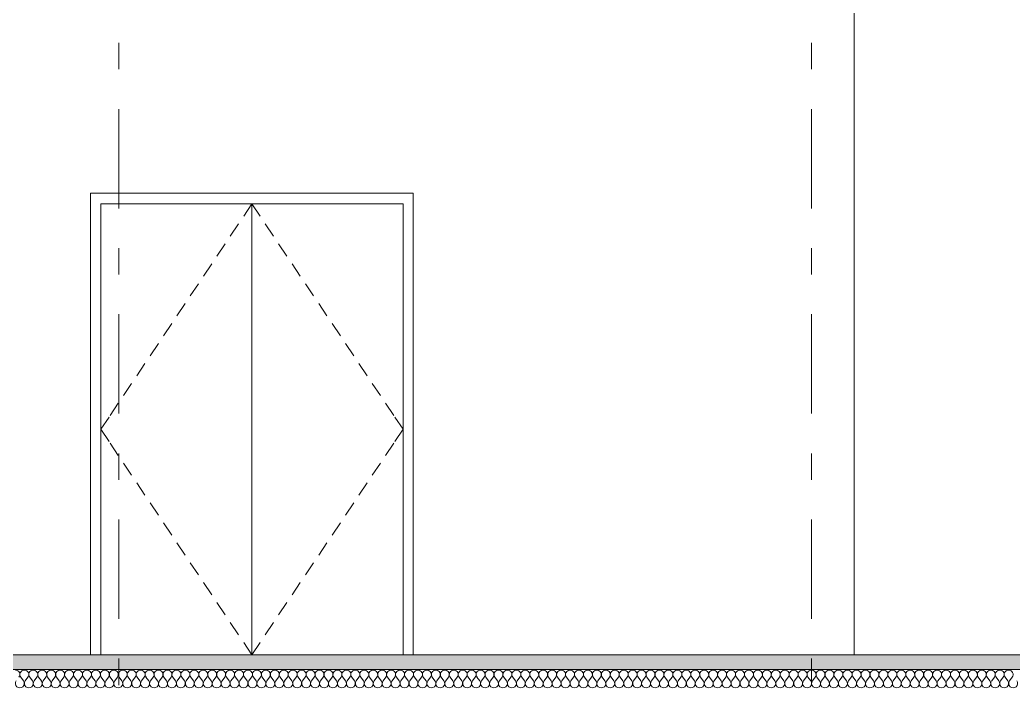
# Model space of a CAD drawing. Header units: millimetres. Extents: x -46169 to 228156, y -86316 to 18123.
# Drawn here: x 156077 to 161364, y -81289 to -77729 of the extents above; entities that cross this region are included whole.
import ezdxf
from ezdxf.enums import TextEntityAlignment as Align

# ---------------------------------------------------------------- set-up
doc = ezdxf.new("R2010")
doc.units = ezdxf.units.MM
doc.header["$MEASUREMENT"] = 0
for name, pattern in [('Dashed', [2822.222233, 1411.111116, -1411.111116]), ('Double Dashed', [1093.611073, 529.166651, -211.666656, 141.111112, -211.666656]), ('Wipeout_Contour', [1000, 0, -1000])]:
    doc.linetypes.add(name, pattern=pattern)
for name, color, linetype, lineweight, true_color in [('0_Pen_No__105', 7, 'Continuous', 15, 0xa6a6a6), ('New_A-15-MG_Structural_Grid_Phase_2_Pen_No__222', 7, 'Continuous', 13, 0x65af33), ('New_A-20-M_Floor_Slab_Pen_No__107', 7, 'Continuous', 15, 0xa6a6a6), ('New_A-20-M_Floor_Slab_Pen_No__109', 7, 'Continuous', 15, 0xa6a6a6), ('New_A-20-M_Floor_Slab_Pen_No__162', 7, 'Continuous', 0, 0xe47200), ('New_ArchiCAD Doors_Pen_No__63', 7, 'Continuous', 20, 0x606060)]:
    doc.layers.add(name, color=color, linetype=linetype, lineweight=lineweight, true_color=true_color)
for name, color, linetype in [('New_A-15-MG_Structural_Grid_Phase_2', 7, 'Continuous'), ('New_A-20-M_Floor_Slab', 7, 'Continuous'), ('New_A-25-M_Wall_Int', 7, 'Continuous'), ('New_ArchiCAD Doors', 7, 'Continuous'), ('S-280-M_COLUMN.IFC Import', 7, 'Continuous')]:
    doc.layers.add(name, color=color, linetype=linetype)
for name, color, linetype, lineweight in [('New_A-20-M_Floor_Slab_Pen_No__1', 7, 'Continuous', 13), ('New_ArchiCAD Doors_Pen_No__3', 7, 'Continuous', 18), ('New_ArchiCAD Doors_Pen_No__87', 8, 'Continuous', 20), ('S-280-M_COLUMN.IFC Import_Pen_No__88', 8, 'Continuous', 20)]:
    doc.layers.add(name, color=color, linetype=linetype, lineweight=lineweight)
doc.styles.add('GENERATED_STYLE_1', font='')
doc.styles.get('GENERATED_STYLE_1').set_extended_font_data('Swis721 BT')
pattern_1 = [(0, (104446.8, -81110.96), (0, 779.423), [48.75, -401.25]), (0, (104671.8, -80721.25), (0, 779.423), [48.75, -401.25]), (60, (104446.8, -81110.96), (-675, 389.7114), [48.75, -401.25]), (60, (104896.8, -81110.96), (-675, 389.7114), [48.75, -401.25]), (120, (104495.5, -81110.96), (675, 389.7114), [48.75, -401.25]), (120, (104945.5, -81110.96), (675, 389.7114), [48.75, -401.25]), (0, (104446.78, -81035.96), (0, 150), [0, -150, 0, -225]), (45, (104521.78, -81035.96), (-106.06602, 106.06602), [0, -112.5, 0, -187.5])]

# ---------------------------------------------------------------- blocks, each defined once
blk = doc.blocks.new('Section Elem_16_1', base_point=(104446.8, -81111))
at = {"color": 254, "linetype": 'Wipeout_Contour', "lineweight": 0, "ltscale": 1054489.139723028}
blk.add_wipeout([(157969.5, -70031), (157969.5, -78653), (158170.9, -78653), (158170.9, -81111), (158218.7, -81111), (158218.7, -70031)], dxfattribs=at).dxf.layer = 'New_A-25-M_Wall_Int'
at = {"color": 254, "linetype": 'Wipeout_Contour', "lineweight": 0, "ltscale": 1393749.724605288}
blk.add_wipeout([(158218.7, -70011), (158278.4, -70011), (158278.4, -70031), (158218.7, -70031), (158218.7, -81111), (158463.6, -81111), (158463.6, -69374), (158218.7, -69374)], dxfattribs=at).dxf.layer = 'New_A-25-M_Wall_Int'
at = {"color": 254, "linetype": 'Wipeout_Contour', "lineweight": 0, "ltscale": 698069.544092}
blk.add_wipeout([(157716.2, -78653), (157969.5, -78653), (157969.5, -70031), (157716.2, -70031)], dxfattribs=at).dxf.layer = 'New_A-25-M_Wall_Int'
at = {"color": 254, "linetype": 'Wipeout_Contour', "lineweight": 0, "ltscale": 1386788.274675943}
blk.add_wipeout([(157716.2, -69374), (157459.3, -69374), (157459.3, -78653), (157716.2, -78653), (157716.2, -70031), (157678.4, -70031), (157678.4, -70011), (157716.2, -70011)], dxfattribs=at).dxf.layer = 'New_A-25-M_Wall_Int'
at = {"color": 254, "linetype": 'Wipeout_Contour', "lineweight": 0, "ltscale": 702433.684726}
blk.add_wipeout([(158463.6, -81111), (158703.7, -81111), (158703.7, -69374), (158463.6, -69374)], dxfattribs=at).dxf.layer = 'New_A-25-M_Wall_Int'
at = {"color": 254, "linetype": 'Wipeout_Contour', "lineweight": 0, "ltscale": 695678.857121}
blk.add_wipeout([(157459.3, -69374), (157198.9, -69374), (157198.9, -78653), (157459.3, -78653)], dxfattribs=at).dxf.layer = 'New_A-25-M_Wall_Int'
at = {"color": 254, "linetype": 'Wipeout_Contour', "lineweight": 0, "ltscale": 1397759.899026518}
blk.add_wipeout([(158703.7, -69374), (158703.7, -81111), (158938.8, -81111), (158938.8, -70031), (158803.4, -70031), (158803.4, -70011), (158938.8, -70011), (158938.8, -69374)], dxfattribs=at).dxf.layer = 'New_A-25-M_Wall_Int'
at = {"color": 254, "linetype": 'Wipeout_Contour', "lineweight": 0, "ltscale": 1382520.683537367}
blk.add_wipeout([(156935.6, -69374), (156935.6, -70011), (157153.4, -70011), (157153.4, -70031), (156935.6, -70031), (156935.6, -78653), (157198.9, -78653), (157198.9, -69374)], dxfattribs=at).dxf.layer = 'New_A-25-M_Wall_Int'
at = {"color": 254, "linetype": 'Wipeout_Contour', "lineweight": 0, "ltscale": 704659.633458}
blk.add_wipeout([(158938.8, -70031), (158938.8, -81111), (159168.5, -81111), (159168.5, -70031)], dxfattribs=at).dxf.layer = 'New_A-25-M_Wall_Int'
at = {"color": 254, "linetype": 'Wipeout_Contour', "lineweight": 0, "ltscale": 694307.748121}
blk.add_wipeout([(156669.6, -78653), (156935.6, -78653), (156935.6, -70031), (156669.6, -70031)], dxfattribs=at).dxf.layer = 'New_A-25-M_Wall_Int'
at = {"color": 254, "linetype": 'Wipeout_Contour', "lineweight": 0, "ltscale": 705479.27835}
blk.add_wipeout([(159392.5, -70031), (159168.5, -70031), (159168.5, -81111), (159392.5, -81111)], dxfattribs=at).dxf.layer = 'New_A-25-M_Wall_Int'
at = {"color": 254, "linetype": 'Wipeout_Contour', "lineweight": 0, "ltscale": 1731473.426622836}
blk.add_wipeout([(156401.3, -81111), (156453.4, -81111), (156453.4, -78653), (156669.6, -78653), (156669.6, -70031), (156553.4, -70031), (156553.4, -70011), (156669.6, -70011), (156669.6, -69374), (156401.3, -69374)], dxfattribs=at).dxf.layer = 'New_A-25-M_Wall_Int'
at = {"color": 254, "linetype": 'Wipeout_Contour', "lineweight": 0, "ltscale": 1402151.167280672}
blk.add_wipeout([(159392.5, -70011), (159403.4, -70011), (159403.4, -70031), (159392.5, -70031), (159392.5, -81111), (159610.6, -81111), (159610.6, -69374), (159392.5, -69374)], dxfattribs=at).dxf.layer = 'New_A-25-M_Wall_Int'
at = {"color": 254, "linetype": 'Wipeout_Contour', "lineweight": 0, "ltscale": 694072.120848}
blk.add_wipeout([(156131, -81111), (156401.3, -81111), (156401.3, -69374), (156131, -69374)], dxfattribs=at).dxf.layer = 'New_A-25-M_Wall_Int'
at = {"color": 254, "linetype": 'Wipeout_Contour', "lineweight": 0, "ltscale": 706529.444105}
blk.add_wipeout([(159822.4, -69374), (159610.6, -69374), (159610.6, -81111), (159822.4, -81111)], dxfattribs=at).dxf.layer = 'New_A-25-M_Wall_Int'
at = {"color": 254, "linetype": 'Wipeout_Contour', "lineweight": 0, "ltscale": 1376866.660418003}
blk.add_wipeout([(155859.2, -81111), (156131, -81111), (156131, -69374), (155859.2, -69374), (155859.2, -70011), (156028.4, -70011), (156028.4, -70031), (155859.2, -70031)], dxfattribs=at).dxf.layer = 'New_A-25-M_Wall_Int'
at = {"color": 254, "linetype": 'Wipeout_Contour', "lineweight": 0, "ltscale": 1405805.512606804}
blk.add_wipeout([(159822.4, -81111), (160027.7, -81111), (160027.7, -70031), (159928.4, -70031), (159928.4, -70011), (160027.7, -70011), (160027.7, -69374), (159822.4, -69374)], dxfattribs=at).dxf.layer = 'New_A-25-M_Wall_Int'
at = {"color": 254, "linetype": 'Wipeout_Contour', "lineweight": 0, "ltscale": 708538.873618}
blk.add_wipeout([(160226.1, -70031), (160027.7, -70031), (160027.7, -81111), (160226.1, -81111)], dxfattribs=at).dxf.layer = 'New_A-25-M_Wall_Int'
at = {"color": 254, "linetype": 'Wipeout_Contour', "lineweight": 0, "ltscale": 709243.775359}
blk.add_wipeout([(160226.1, -70031), (160226.1, -81111), (160417.5, -81111), (160417.5, -70031)], dxfattribs=at).dxf.layer = 'New_A-25-M_Wall_Int'
at = {"color": 254, "linetype": 'Wipeout_Contour', "lineweight": 0, "ltscale": 709708.536932}
blk.add_wipeout([(160417.5, -81111), (160483.1, -81111), (160483.1, -70031), (160417.5, -70031)], dxfattribs=at).dxf.layer = 'New_A-25-M_Wall_Int'
at = {"color": 254, "linetype": 'Wipeout_Contour', "lineweight": 0, "ltscale": 2809843.608321319}
blk.add_wipeout([(160417.5, -69374), (160417.5, -70011), (160483.1, -70011), (160483.1, -69411), (160518.5, -69411), (160518.5, -70011), (160528.4, -70011), (160528.4, -70031), (160518.5, -70031), (160518.5, -81111), (160601.5, -81111), (160601.5, -69671.4), (160568.5, -69671.4), (160568.5, -69411), (160601.5, -69411), (160601.5, -69374)], dxfattribs=at).dxf.layer = 'New_A-25-M_Wall_Int'
at = {"color": 254, "linetype": 'Wipeout_Contour', "lineweight": 0, "ltscale": 710287.969487}
blk.add_wipeout([(160601.5, -69671.4), (160601.5, -81111), (160777.8, -81111), (160777.8, -69671.4)], dxfattribs=at).dxf.layer = 'New_A-25-M_Wall_Int'
at = {"color": 254, "linetype": 'Wipeout_Contour', "lineweight": 0, "ltscale": 710912.405054}
blk.add_wipeout([(160777.8, -69671.4), (160777.8, -81111), (160946.4, -81111), (160946.4, -69671.4)], dxfattribs=at).dxf.layer = 'New_A-25-M_Wall_Int'
at = {"color": 254, "linetype": 'Wipeout_Contour', "lineweight": 0, "ltscale": 711508.150294}
blk.add_wipeout([(160946.4, -81111), (161106.9, -81111), (161106.9, -69671.4), (160946.4, -69671.4)], dxfattribs=at).dxf.layer = 'New_A-25-M_Wall_Int'
at = {"color": 254, "linetype": 'Wipeout_Contour', "lineweight": 0, "ltscale": 1415099.526920575}
blk.add_wipeout([(161106.9, -69671.4), (161106.9, -81111), (161259, -81111), (161259, -70031), (161153.4, -70031), (161153.4, -70011), (161259, -70011), (161259, -69671.4)], dxfattribs=at).dxf.layer = 'New_A-25-M_Wall_Int'
at = {"color": 254, "linetype": 'Wipeout_Contour', "lineweight": 0, "ltscale": 712896.085846}
blk.add_wipeout([(161259, -81111), (161402.7, -81111), (161402.7, -70031), (161259, -70031)], dxfattribs=at).dxf.layer = 'New_A-25-M_Wall_Int'
blk = doc.blocks.new('Section Elem_48_1', base_point=(104446.8, -81111))
at = {"color": 254, "linetype": 'Wipeout_Contour', "lineweight": 0, "ltscale": 702842.53215}
blk.add_wipeout([(156507.5, -78726), (156453.4, -78726), (156453.4, -81111), (156507.5, -81111)], dxfattribs=at).dxf.layer = 'New_ArchiCAD Doors'
at = {"color": 254, "linetype": 'Wipeout_Contour', "lineweight": 0, "ltscale": 708870.464382}
blk.add_wipeout([(158170.9, -78726), (158170.7, -78726), (158170.7, -81111), (158170.9, -81111)], dxfattribs=at).dxf.layer = 'New_ArchiCAD Doors'
at = {"color": 254, "linetype": 'Wipeout_Contour', "lineweight": 0, "ltscale": 708773.568786}
blk.add_wipeout([(158116.6, -81111), (158170.7, -81111), (158170.7, -78726), (158116.6, -78726)], dxfattribs=at).dxf.layer = 'New_ArchiCAD Doors'
at = {"color": 254, "linetype": 'Wipeout_Contour', "lineweight": 0, "ltscale": 1407216.230263032}
blk.add_wipeout([(158170.7, -78653), (156453.4, -78653), (156453.4, -78726), (156507.5, -78726), (156507.5, -78710), (158116.6, -78710), (158116.6, -78726), (158170.7, -78726)], dxfattribs=at).dxf.layer = 'New_ArchiCAD Doors'
at = {"layer": 'New_ArchiCAD Doors_Pen_No__63', "linetype": 'Continuous'}
for p, q in [((156453.4, -78653), (156453.4, -78726)), ((156453.4, -78726), (156453.4, -81111))]:
    blk.add_line(p, q, dxfattribs=at)
at = {"color": 254, "linetype": 'Wipeout_Contour', "lineweight": 0, "ltscale": 706654.337772}
blk.add_wipeout([(158170.7, -78726), (158170.9, -78726), (158170.9, -78653), (158170.7, -78653)], dxfattribs=at).dxf.layer = 'New_ArchiCAD Doors'
at = {"color": 254, "linetype": 'Wipeout_Contour', "lineweight": 0, "ltscale": 707227.450936}
blk.add_wipeout([(158116.6, -78710), (157312, -78710), (157312, -81111), (158116.6, -81111)], dxfattribs=at).dxf.layer = 'New_ArchiCAD Doors'
at = {"layer": 'New_ArchiCAD Doors_Pen_No__3', "linetype": 'Continuous'}
for p, q in [((157383.2, -78816.1), (157427, -78881.5)), ((157454.3, -78922.3), (157498.1, -78987.7)), ((157525.5, -79028.5), (157569.3, -79093.8)), ((157596.7, -79134.7), (157640.4, -79200)), ((157667.8, -79240.9), (157711.6, -79306.2)), ((157739, -79347), (157782.8, -79412.4)), ((157810.1, -79453.2), (157853.9, -79518.6)), ((157881.3, -79559.4), (157925.1, -79624.8)), ((157952.4, -79665.6), (157996.2, -79730.9)), ((158023.6, -79771.8), (158067.4, -79837.1)), ((158072.8, -79845.1), (158116.5, -79910.5)), ((158072.8, -79975.8), (158116.5, -79910.5)), ((158023.6, -80049.1), (158067.4, -79983.8)), ((157952.4, -80155.3), (157996.2, -80090)), ((157881.3, -80261.5), (157925.1, -80196.2)), ((157810.1, -80367.7), (157853.9, -80302.3)), ((157739, -80473.9), (157782.8, -80408.5)), ((157667.8, -80580.1), (157711.6, -80514.7)), ((157596.7, -80686.2), (157640.4, -80620.9)), ((157525.5, -80792.4), (157569.3, -80727.1)), ((157454.3, -80898.6), (157498.1, -80833.3)), ((157383.2, -81004.8), (157427, -80939.4))]:
    blk.add_line(p, q, dxfattribs=at)
at = {"layer": 'New_ArchiCAD Doors_Pen_No__63', "linetype": 'Continuous'}
for p, q in [((158170.7, -78653), (156453.4, -78653)), ((158170.7, -78726), (158170.7, -78653)), ((158170.7, -78653), (158170.9, -78653)), ((158116.6, -78710), (158116.6, -81111)), ((158170.7, -78726), (158170.9, -78726)), ((158170.7, -81111), (158170.7, -78726))]:
    blk.add_line(p, q, dxfattribs=at)
at = {"layer": 'New_ArchiCAD Doors_Pen_No__87', "linetype": 'Continuous'}
blk.add_line((158170.9, -81111), (158170.9, -78653), dxfattribs=at)
at = {"color": 254, "linetype": 'Wipeout_Contour', "lineweight": 0, "ltscale": 704358.299462}
blk.add_wipeout([(156507.5, -81111), (157312, -81111), (157312, -78710), (156507.5, -78710)], dxfattribs=at).dxf.layer = 'New_ArchiCAD Doors'
at = {"layer": 'New_ArchiCAD Doors_Pen_No__3', "linetype": 'Continuous'}
for p, q in [((157312, -78710), (157268.2, -78775.3)), ((157312, -78710), (157355.8, -78775.3)), ((157240.9, -78816.1), (157197.1, -78881.5)), ((157169.7, -78922.3), (157125.9, -78987.7)), ((157098.5, -79028.5), (157054.7, -79093.8)), ((157027.4, -79134.7), (156983.6, -79200)), ((156956.2, -79240.9), (156912.4, -79306.2)), ((156885.1, -79347), (156841.3, -79412.4)), ((156813.9, -79453.2), (156770.1, -79518.6)), ((156742.7, -79559.4), (156698.9, -79624.8)), ((156671.6, -79665.6), (156627.8, -79730.9)), ((156600.4, -79771.8), (156556.6, -79837.1)), ((156551.3, -79845.1), (156507.5, -79910.5)), ((156551.3, -79975.8), (156507.5, -79910.5)), ((156600.4, -80049.1), (156556.6, -79983.8)), ((156671.6, -80155.3), (156627.8, -80090)), ((156742.7, -80261.5), (156698.9, -80196.2)), ((156813.9, -80367.7), (156770.1, -80302.3)), ((156885.1, -80473.9), (156841.3, -80408.5)), ((156956.2, -80580.1), (156912.4, -80514.7)), ((157027.4, -80686.2), (156983.6, -80620.9)), ((157098.5, -80792.4), (157054.7, -80727.1)), ((157169.7, -80898.6), (157125.9, -80833.3)), ((157240.9, -81004.8), (157197.1, -80939.4)), ((157312, -81111), (157268.2, -81045.6)), ((157312, -81111), (157355.8, -81045.6))]:
    blk.add_line(p, q, dxfattribs=at)
at = {"layer": 'New_ArchiCAD Doors_Pen_No__63', "linetype": 'Continuous'}
for p, q in [((156507.5, -78726), (156507.5, -78710)), ((156507.5, -78710), (157312, -78710)), ((156507.5, -78726), (156507.5, -81111)), ((157312, -78710), (158116.6, -78710)), ((157312, -81111), (157312, -78710))]:
    blk.add_line(p, q, dxfattribs=at)
blk = doc.blocks.new('*X183', base_point=(104446.8, -81111))
at = {"layer": 'New_A-20-M_Floor_Slab_Pen_No__107', "linetype": 'Continuous'}
for p, q in [((160487.8, -81250), (160502.1, -81230.9)), ((160525.9, -81250), (160511.7, -81230.9)), ((160535.5, -81250), (160549.8, -81230.9)), ((160573.6, -81250), (160559.3, -81230.9)), ((160583.1, -81250), (160597.4, -81230.9)), ((160621.2, -81250), (160606.9, -81230.9)), ((160630.7, -81250), (160645, -81230.9)), ((160668.8, -81250), (160654.5, -81230.9)), ((160678.3, -81250), (160692.6, -81230.9)), ((160716.4, -81250), (160702.1, -81230.9)), ((160725.9, -81250), (160740.2, -81230.9)), ((160764, -81250), (160749.8, -81230.9)), ((160773.6, -81250), (160787.8, -81230.9)), ((160811.7, -81250), (160797.4, -81230.9)), ((160821.2, -81250), (160835.5, -81230.9)), ((160859.3, -81250), (160845, -81230.9)), ((160868.8, -81250), (160883.1, -81230.9)), ((160906.9, -81250), (160892.6, -81230.9)), ((160916.4, -81250), (160930.7, -81230.9)), ((160954.5, -81250), (160940.2, -81230.9)), ((160964, -81250), (160978.3, -81230.9)), ((161002.1, -81250), (160987.8, -81230.9)), ((161011.7, -81250), (161025.9, -81230.9)), ((161049.8, -81250), (161035.5, -81230.9)), ((161059.3, -81250), (161073.6, -81230.9)), ((161097.4, -81250), (161083.1, -81230.9)), ((161106.9, -81250), (161121.2, -81230.9)), ((161145, -81250), (161130.7, -81230.9)), ((161154.5, -81250), (161168.8, -81230.9)), ((161192.6, -81250), (161178.3, -81230.9)), ((161202.1, -81250), (161216.4, -81230.9)), ((161240.2, -81250), (161225.9, -81230.9)), ((161249.8, -81250), (161264, -81230.9)), ((161287.8, -81250), (161273.6, -81230.9)), ((161297.4, -81250), (161311.7, -81230.9)), ((161335.5, -81250), (161321.2, -81230.9)), ((161345, -81250), (161359.3, -81230.9))]:
    blk.add_line(p, q, dxfattribs=at)
for centre, start, end in [((160483.1, -81216.7), 323.1301, 90), ((160530.7, -81216.7), 90, 216.8699), ((160530.7, -81216.7), 323.1301, 90), ((160578.3, -81216.7), 90, 216.8699), ((160578.3, -81216.7), 323.1301, 90), ((160625.9, -81216.7), 90, 216.8699), ((160625.9, -81216.7), 323.1301, 90), ((160673.6, -81216.7), 90, 216.8699), ((160673.6, -81216.7), 323.1301, 90), ((160721.2, -81216.7), 90, 216.8699), ((160721.2, -81216.7), 323.1301, 90), ((160768.8, -81216.7), 90, 216.8699), ((160768.8, -81216.7), 323.1301, 90), ((160816.4, -81216.7), 90, 216.8699), ((160816.4, -81216.7), 323.1301, 90), ((160864, -81216.7), 90, 216.8699), ((160864, -81216.7), 323.1301, 90), ((160911.7, -81216.7), 90, 216.8699), ((160911.7, -81216.7), 323.1301, 90), ((160959.3, -81216.7), 90, 216.8699), ((160959.3, -81216.7), 323.1301, 90), ((161006.9, -81216.7), 90, 216.8699), ((161006.9, -81216.7), 323.1301, 90), ((161054.5, -81216.7), 90, 216.8699), ((161054.5, -81216.7), 323.1301, 90), ((161102.1, -81216.7), 90, 216.8699), ((161102.1, -81216.7), 323.1301, 90), ((161149.8, -81216.7), 90, 216.8699), ((161149.8, -81216.7), 323.1301, 90), ((161197.4, -81216.7), 90, 216.8699), ((161197.4, -81216.7), 323.1301, 90), ((161245, -81216.7), 90, 216.8699), ((161245, -81216.7), 323.1301, 90), ((161292.6, -81216.7), 90, 216.8699), ((161292.6, -81216.7), 323.1301, 90), ((161340.2, -81216.7), 90, 216.8699), ((161340.2, -81216.7), 323.1301, 90), ((160506.9, -81264.3), 143.1301, 36.8699), ((160554.5, -81264.3), 143.1301, 36.8699), ((160602.1, -81264.3), 143.1301, 36.8699), ((160649.8, -81264.3), 143.1301, 36.8699), ((160697.4, -81264.3), 143.1301, 36.8699), ((160745, -81264.3), 143.1301, 36.8699), ((160792.6, -81264.3), 143.1301, 36.8699), ((160840.2, -81264.3), 143.1301, 36.8699), ((160887.8, -81264.3), 143.1301, 36.8699), ((160935.5, -81264.3), 143.1301, 36.8699), ((160983.1, -81264.3), 143.1301, 36.8699), ((161030.7, -81264.3), 143.1301, 36.8699), ((161078.3, -81264.3), 143.1301, 36.8699), ((161125.9, -81264.3), 143.1301, 36.8699), ((161173.6, -81264.3), 143.1301, 36.8699), ((161221.2, -81264.3), 143.1301, 36.8699), ((161268.8, -81264.3), 143.1301, 36.8699), ((161316.4, -81264.3), 143.1301, 36.8699), ((161364, -81264.3), 143.1301, 36.8699)]:
    blk.add_arc(centre, 23.8, start, end, dxfattribs=at)
blk = doc.blocks.new('*X184', base_point=(104446.8, -81111))
at = {"layer": 'New_A-20-M_Floor_Slab_Pen_No__107', "linetype": 'Continuous'}
for p, q in [((156095.9, -81250), (156081.6, -81230.9)), ((156105.4, -81250), (156119.7, -81230.9)), ((156143.5, -81250), (156129.2, -81230.9)), ((156153, -81250), (156167.3, -81230.9)), ((156191.1, -81250), (156176.8, -81230.9)), ((156200.6, -81250), (156214.9, -81230.9)), ((156238.7, -81250), (156224.4, -81230.9)), ((156248.2, -81250), (156262.5, -81230.9)), ((156286.3, -81250), (156272, -81230.9)), ((156295.9, -81250), (156310.1, -81230.9)), ((156333.9, -81250), (156319.7, -81230.9)), ((156343.5, -81250), (156357.8, -81230.9)), ((156381.6, -81250), (156367.3, -81230.9)), ((156391.1, -81250), (156405.4, -81230.9)), ((156429.2, -81250), (156414.9, -81230.9)), ((156438.7, -81250), (156453, -81230.9)), ((156476.8, -81250), (156462.5, -81230.9)), ((156486.3, -81250), (156500.6, -81230.9)), ((156524.4, -81250), (156510.1, -81230.9)), ((156533.9, -81250), (156548.2, -81230.9)), ((156572, -81250), (156557.8, -81230.9)), ((156581.6, -81250), (156595.9, -81230.9)), ((156619.7, -81250), (156605.4, -81230.9)), ((156629.2, -81250), (156643.5, -81230.9)), ((156667.3, -81250), (156653, -81230.9)), ((156676.8, -81250), (156691.1, -81230.9)), ((156714.9, -81250), (156700.6, -81230.9)), ((156724.4, -81250), (156738.7, -81230.9)), ((156762.5, -81250), (156748.2, -81230.9)), ((156772, -81250), (156786.3, -81230.9)), ((156810.1, -81250), (156795.9, -81230.9)), ((156819.7, -81250), (156833.9, -81230.9)), ((156857.8, -81250), (156843.5, -81230.9)), ((156867.3, -81250), (156881.6, -81230.9)), ((156905.4, -81250), (156891.1, -81230.9)), ((156914.9, -81250), (156929.2, -81230.9)), ((156953, -81250), (156938.7, -81230.9)), ((156962.5, -81250), (156976.8, -81230.9)), ((157000.6, -81250), (156986.3, -81230.9)), ((157010.1, -81250), (157024.4, -81230.9)), ((157048.2, -81250), (157033.9, -81230.9)), ((157057.8, -81250), (157072, -81230.9)), ((157095.9, -81250), (157081.6, -81230.9)), ((157105.4, -81250), (157119.7, -81230.9)), ((157143.5, -81250), (157129.2, -81230.9)), ((157153, -81250), (157167.3, -81230.9)), ((157191.1, -81250), (157176.8, -81230.9)), ((157200.6, -81250), (157214.9, -81230.9)), ((157238.7, -81250), (157224.4, -81230.9)), ((157248.2, -81250), (157262.5, -81230.9)), ((157286.3, -81250), (157272, -81230.9)), ((157295.9, -81250), (157310.1, -81230.9)), ((157333.9, -81250), (157319.7, -81230.9)), ((157343.5, -81250), (157357.8, -81230.9)), ((157381.6, -81250), (157367.3, -81230.9)), ((157391.1, -81250), (157405.4, -81230.9)), ((157429.2, -81250), (157414.9, -81230.9)), ((157438.7, -81250), (157453, -81230.9)), ((157476.8, -81250), (157462.5, -81230.9)), ((157486.3, -81250), (157500.6, -81230.9)), ((157524.4, -81250), (157510.1, -81230.9)), ((157533.9, -81250), (157548.2, -81230.9)), ((157572, -81250), (157557.8, -81230.9)), ((157581.6, -81250), (157595.9, -81230.9)), ((157619.7, -81250), (157605.4, -81230.9)), ((157629.2, -81250), (157643.5, -81230.9)), ((157667.3, -81250), (157653, -81230.9)), ((157676.8, -81250), (157691.1, -81230.9)), ((157714.9, -81250), (157700.6, -81230.9)), ((157724.4, -81250), (157738.7, -81230.9)), ((157762.5, -81250), (157748.2, -81230.9)), ((157772, -81250), (157786.3, -81230.9)), ((157810.1, -81250), (157795.9, -81230.9)), ((157819.7, -81250), (157833.9, -81230.9)), ((157857.8, -81250), (157843.5, -81230.9)), ((157867.3, -81250), (157881.6, -81230.9)), ((157905.4, -81250), (157891.1, -81230.9)), ((157914.9, -81250), (157929.2, -81230.9)), ((157953, -81250), (157938.7, -81230.9)), ((157962.5, -81250), (157976.8, -81230.9)), ((158000.6, -81250), (157986.3, -81230.9)), ((158010.1, -81250), (158024.4, -81230.9)), ((158048.2, -81250), (158033.9, -81230.9)), ((158057.8, -81250), (158072, -81230.9)), ((158095.9, -81250), (158081.6, -81230.9)), ((158105.4, -81250), (158119.7, -81230.9)), ((158143.5, -81250), (158129.2, -81230.9)), ((158153, -81250), (158167.3, -81230.9)), ((158191.1, -81250), (158176.8, -81230.9)), ((158200.6, -81250), (158214.9, -81230.9)), ((158238.7, -81250), (158224.4, -81230.9)), ((158248.2, -81250), (158262.5, -81230.9)), ((158286.3, -81250), (158272, -81230.9)), ((158295.9, -81250), (158310.1, -81230.9)), ((158333.9, -81250), (158319.7, -81230.9)), ((158343.5, -81250), (158357.8, -81230.9)), ((158381.6, -81250), (158367.3, -81230.9)), ((158391.1, -81250), (158405.4, -81230.9)), ((158429.2, -81250), (158414.9, -81230.9)), ((158438.7, -81250), (158453, -81230.9)), ((158476.8, -81250), (158462.5, -81230.9)), ((158486.3, -81250), (158500.6, -81230.9)), ((158524.4, -81250), (158510.1, -81230.9)), ((158533.9, -81250), (158548.2, -81230.9)), ((158572, -81250), (158557.8, -81230.9)), ((158581.6, -81250), (158595.9, -81230.9)), ((158619.7, -81250), (158605.4, -81230.9)), ((158629.2, -81250), (158643.5, -81230.9)), ((158667.3, -81250), (158653, -81230.9)), ((158676.8, -81250), (158691.1, -81230.9)), ((158714.9, -81250), (158700.6, -81230.9)), ((158724.4, -81250), (158738.7, -81230.9)), ((158762.5, -81250), (158748.2, -81230.9)), ((158772, -81250), (158786.3, -81230.9)), ((158810.1, -81250), (158795.9, -81230.9)), ((158819.7, -81250), (158833.9, -81230.9)), ((158857.8, -81250), (158843.5, -81230.9)), ((158867.3, -81250), (158881.6, -81230.9)), ((158905.4, -81250), (158891.1, -81230.9)), ((158914.9, -81250), (158929.2, -81230.9)), ((158953, -81250), (158938.7, -81230.9)), ((158962.5, -81250), (158976.8, -81230.9)), ((159000.6, -81250), (158986.3, -81230.9)), ((159010.1, -81250), (159024.4, -81230.9)), ((159048.2, -81250), (159033.9, -81230.9)), ((159057.8, -81250), (159072, -81230.9)), ((159095.9, -81250), (159081.6, -81230.9)), ((159105.4, -81250), (159119.7, -81230.9)), ((159143.5, -81250), (159129.2, -81230.9)), ((159153, -81250), (159167.3, -81230.9)), ((159191.1, -81250), (159176.8, -81230.9)), ((159200.6, -81250), (159214.9, -81230.9)), ((159238.7, -81250), (159224.4, -81230.9)), ((159248.2, -81250), (159262.5, -81230.9)), ((159286.3, -81250), (159272, -81230.9)), ((159295.9, -81250), (159310.1, -81230.9)), ((159333.9, -81250), (159319.7, -81230.9)), ((159343.5, -81250), (159357.8, -81230.9)), ((159381.6, -81250), (159367.3, -81230.9)), ((159391.1, -81250), (159405.4, -81230.9)), ((159429.2, -81250), (159414.9, -81230.9)), ((159438.7, -81250), (159453, -81230.9)), ((159476.8, -81250), (159462.5, -81230.9)), ((159486.3, -81250), (159500.6, -81230.9)), ((159524.4, -81250), (159510.1, -81230.9)), ((159533.9, -81250), (159548.2, -81230.9)), ((159572, -81250), (159557.8, -81230.9)), ((159581.6, -81250), (159595.9, -81230.9)), ((159619.7, -81250), (159605.4, -81230.9)), ((159629.2, -81250), (159643.5, -81230.9)), ((159667.3, -81250), (159653, -81230.9)), ((159676.8, -81250), (159691.1, -81230.9)), ((159714.9, -81250), (159700.6, -81230.9)), ((159724.4, -81250), (159738.7, -81230.9)), ((159762.5, -81250), (159748.2, -81230.9)), ((159772, -81250), (159786.3, -81230.9)), ((159810.1, -81250), (159795.9, -81230.9)), ((159819.7, -81250), (159833.9, -81230.9)), ((159857.8, -81250), (159843.5, -81230.9)), ((159867.3, -81250), (159881.6, -81230.9)), ((159905.4, -81250), (159891.1, -81230.9)), ((159914.9, -81250), (159929.2, -81230.9)), ((159953, -81250), (159938.7, -81230.9)), ((159962.5, -81250), (159976.8, -81230.9)), ((160000.6, -81250), (159986.3, -81230.9)), ((160010.1, -81250), (160024.4, -81230.9)), ((160048.2, -81250), (160033.9, -81230.9)), ((160057.8, -81250), (160072, -81230.9)), ((160095.9, -81250), (160081.6, -81230.9)), ((160105.4, -81250), (160119.7, -81230.9)), ((160143.5, -81250), (160129.2, -81230.9)), ((160153, -81250), (160167.3, -81230.9)), ((160191.1, -81250), (160176.8, -81230.9)), ((160200.6, -81250), (160214.9, -81230.9)), ((160238.7, -81250), (160224.4, -81230.9)), ((160248.2, -81250), (160262.5, -81230.9)), ((160286.3, -81250), (160272, -81230.9)), ((160295.9, -81250), (160310.1, -81230.9)), ((160333.9, -81250), (160319.7, -81230.9)), ((160343.5, -81250), (160357.8, -81230.9)), ((160381.6, -81250), (160367.3, -81230.9)), ((160391.1, -81250), (160405.4, -81230.9)), ((160429.2, -81250), (160414.9, -81230.9)), ((160438.7, -81250), (160453, -81230.9)), ((160476.8, -81250), (160462.5, -81230.9))]:
    blk.add_line(p, q, dxfattribs=at)
for centre, start, end in [((156053, -81216.7), 323.1301, 90), ((156100.6, -81216.7), 90, 216.8699), ((156100.6, -81216.7), 323.1301, 90), ((156148.2, -81216.7), 90, 216.8699), ((156148.2, -81216.7), 323.1301, 90), ((156195.9, -81216.7), 90, 216.8699), ((156195.9, -81216.7), 323.1301, 90), ((156243.5, -81216.7), 90, 216.8699), ((156243.5, -81216.7), 323.1301, 90), ((156291.1, -81216.7), 90, 216.8699), ((156291.1, -81216.7), 323.1301, 90), ((156338.7, -81216.7), 90, 216.8699), ((156338.7, -81216.7), 323.1301, 90), ((156386.3, -81216.7), 90, 216.8699), ((156386.3, -81216.7), 323.1301, 90), ((156433.9, -81216.7), 90, 216.8699), ((156433.9, -81216.7), 323.1301, 90), ((156481.6, -81216.7), 90, 216.8699), ((156481.6, -81216.7), 323.1301, 90), ((156529.2, -81216.7), 90, 216.8699), ((156529.2, -81216.7), 323.1301, 90), ((156576.8, -81216.7), 90, 216.8699), ((156576.8, -81216.7), 323.1301, 90), ((156624.4, -81216.7), 90, 216.8699), ((156624.4, -81216.7), 323.1301, 90), ((156672, -81216.7), 90, 216.8699), ((156672, -81216.7), 323.1301, 90), ((156719.7, -81216.7), 90, 216.8699), ((156719.7, -81216.7), 323.1301, 90), ((156767.3, -81216.7), 90, 216.8699), ((156767.3, -81216.7), 323.1301, 90), ((156814.9, -81216.7), 90, 216.8699), ((156814.9, -81216.7), 323.1301, 90), ((156862.5, -81216.7), 90, 216.8699), ((156862.5, -81216.7), 323.1301, 90), ((156910.1, -81216.7), 90, 216.8699), ((156910.1, -81216.7), 323.1301, 90), ((156957.8, -81216.7), 90, 216.8699), ((156957.8, -81216.7), 323.1301, 90), ((157005.4, -81216.7), 90, 216.8699), ((157005.4, -81216.7), 323.1301, 90), ((157053, -81216.7), 90, 216.8699), ((157053, -81216.7), 323.1301, 90), ((157100.6, -81216.7), 90, 216.8699), ((157100.6, -81216.7), 323.1301, 90), ((157148.2, -81216.7), 90, 216.8699), ((157148.2, -81216.7), 323.1301, 90), ((157195.9, -81216.7), 90, 216.8699), ((157195.9, -81216.7), 323.1301, 90), ((157243.5, -81216.7), 90, 216.8699), ((157243.5, -81216.7), 323.1301, 90), ((157291.1, -81216.7), 90, 216.8699), ((157291.1, -81216.7), 323.1301, 90), ((157338.7, -81216.7), 90, 216.8699), ((157338.7, -81216.7), 323.1301, 90), ((157386.3, -81216.7), 90, 216.8699), ((157386.3, -81216.7), 323.1301, 90), ((157433.9, -81216.7), 90, 216.8699), ((157433.9, -81216.7), 323.1301, 90), ((157481.6, -81216.7), 90, 216.8699), ((157481.6, -81216.7), 323.1301, 90), ((157529.2, -81216.7), 90, 216.8699), ((157529.2, -81216.7), 323.1301, 90), ((157576.8, -81216.7), 90, 216.8699), ((157576.8, -81216.7), 323.1301, 90), ((157624.4, -81216.7), 90, 216.8699), ((157624.4, -81216.7), 323.1301, 90), ((157672, -81216.7), 90, 216.8699), ((157672, -81216.7), 323.1301, 90), ((157719.7, -81216.7), 90, 216.8699), ((157719.7, -81216.7), 323.1301, 90), ((157767.3, -81216.7), 90, 216.8699), ((157767.3, -81216.7), 323.1301, 90), ((157814.9, -81216.7), 90, 216.8699), ((157814.9, -81216.7), 323.1301, 90), ((157862.5, -81216.7), 90, 216.8699), ((157862.5, -81216.7), 323.1301, 90), ((157910.1, -81216.7), 90, 216.8699), ((157910.1, -81216.7), 323.1301, 90), ((157957.8, -81216.7), 90, 216.8699), ((157957.8, -81216.7), 323.1301, 90), ((158005.4, -81216.7), 90, 216.8699), ((158005.4, -81216.7), 323.1301, 90), ((158053, -81216.7), 90, 216.8699), ((158053, -81216.7), 323.1301, 90), ((158100.6, -81216.7), 90, 216.8699), ((158100.6, -81216.7), 323.1301, 90), ((158148.2, -81216.7), 90, 216.8699), ((158148.2, -81216.7), 323.1301, 90), ((158195.9, -81216.7), 90, 216.8699), ((158195.9, -81216.7), 323.1301, 90), ((158243.5, -81216.7), 90, 216.8699), ((158243.5, -81216.7), 323.1301, 90), ((158291.1, -81216.7), 90, 216.8699), ((158291.1, -81216.7), 323.1301, 90), ((158338.7, -81216.7), 90, 216.8699), ((158338.7, -81216.7), 323.1301, 90), ((158386.3, -81216.7), 90, 216.8699), ((158386.3, -81216.7), 323.1301, 90), ((158433.9, -81216.7), 90, 216.8699), ((158433.9, -81216.7), 323.1301, 90), ((158481.6, -81216.7), 90, 216.8699), ((158481.6, -81216.7), 323.1301, 90), ((158529.2, -81216.7), 90, 216.8699), ((158529.2, -81216.7), 323.1301, 90), ((158576.8, -81216.7), 90, 216.8699), ((158576.8, -81216.7), 323.1301, 90), ((158624.4, -81216.7), 90, 216.8699), ((158624.4, -81216.7), 323.1301, 90), ((158672, -81216.7), 90, 216.8699), ((158672, -81216.7), 323.1301, 90), ((158719.7, -81216.7), 90, 216.8699), ((158719.7, -81216.7), 323.1301, 90), ((158767.3, -81216.7), 90, 216.8699), ((158767.3, -81216.7), 323.1301, 90), ((158814.9, -81216.7), 90, 216.8699), ((158814.9, -81216.7), 323.1301, 90), ((158862.5, -81216.7), 90, 216.8699), ((158862.5, -81216.7), 323.1301, 90), ((158910.1, -81216.7), 90, 216.8699), ((158910.1, -81216.7), 323.1301, 90), ((158957.8, -81216.7), 90, 216.8699), ((158957.8, -81216.7), 323.1301, 90), ((159005.4, -81216.7), 90, 216.8699), ((159005.4, -81216.7), 323.1301, 90), ((159053, -81216.7), 90, 216.8699), ((159053, -81216.7), 323.1301, 90), ((159100.6, -81216.7), 90, 216.8699), ((159100.6, -81216.7), 323.1301, 90), ((159148.2, -81216.7), 90, 216.8699), ((159148.2, -81216.7), 323.1301, 90), ((159195.9, -81216.7), 90, 216.8699), ((159195.9, -81216.7), 323.1301, 90), ((159243.5, -81216.7), 90, 216.8699), ((159243.5, -81216.7), 323.1301, 90), ((159291.1, -81216.7), 90, 216.8699), ((159291.1, -81216.7), 323.1301, 90), ((159338.7, -81216.7), 90, 216.8699), ((159338.7, -81216.7), 323.1301, 90), ((159386.3, -81216.7), 90, 216.8699), ((159386.3, -81216.7), 323.1301, 90), ((159433.9, -81216.7), 90, 216.8699), ((159433.9, -81216.7), 323.1301, 90), ((159481.6, -81216.7), 90, 216.8699), ((159481.6, -81216.7), 323.1301, 90), ((159529.2, -81216.7), 90, 216.8699), ((159529.2, -81216.7), 323.1301, 90), ((159576.8, -81216.7), 90, 216.8699), ((159576.8, -81216.7), 323.1301, 90), ((159624.4, -81216.7), 90, 216.8699), ((159624.4, -81216.7), 323.1301, 90), ((159672, -81216.7), 90, 216.8699), ((159672, -81216.7), 323.1301, 90), ((159719.7, -81216.7), 90, 216.8699), ((159719.7, -81216.7), 323.1301, 90), ((159767.3, -81216.7), 90, 216.8699), ((159767.3, -81216.7), 323.1301, 90), ((159814.9, -81216.7), 90, 216.8699), ((159814.9, -81216.7), 323.1301, 90), ((159862.5, -81216.7), 90, 216.8699), ((159862.5, -81216.7), 323.1301, 90), ((159910.1, -81216.7), 90, 216.8699), ((159910.1, -81216.7), 323.1301, 90), ((159957.8, -81216.7), 90, 216.8699), ((159957.8, -81216.7), 323.1301, 90), ((160005.4, -81216.7), 90, 216.8699), ((160005.4, -81216.7), 323.1301, 90), ((160053, -81216.7), 90, 216.8699), ((160053, -81216.7), 323.1301, 90), ((160100.6, -81216.7), 90, 216.8699), ((160100.6, -81216.7), 323.1301, 90), ((160148.2, -81216.7), 90, 216.8699), ((160148.2, -81216.7), 323.1301, 90), ((160195.9, -81216.7), 90, 216.8699), ((160195.9, -81216.7), 323.1301, 90), ((160243.5, -81216.7), 90, 216.8699), ((160243.5, -81216.7), 323.1301, 90), ((160291.1, -81216.7), 90, 216.8699), ((160291.1, -81216.7), 323.1301, 90), ((160338.7, -81216.7), 90, 216.8699), ((160338.7, -81216.7), 323.1301, 90), ((160386.3, -81216.7), 90, 216.8699), ((160386.3, -81216.7), 323.1301, 90), ((160433.9, -81216.7), 90, 216.8699), ((160433.9, -81216.7), 323.1301, 90), ((160481.6, -81216.7), 90, 216.8699), ((160481.6, -81216.7), 86.3438, 90), ((156076.8, -81264.3), 143.1301, 36.8699), ((156124.4, -81264.3), 143.1301, 36.8699), ((156172, -81264.3), 143.1301, 36.8699), ((156219.7, -81264.3), 143.1301, 36.8699), ((156267.3, -81264.3), 143.1301, 36.8699), ((156314.9, -81264.3), 143.1301, 36.8699), ((156362.5, -81264.3), 143.1301, 36.8699), ((156410.1, -81264.3), 143.1301, 36.8699), ((156457.8, -81264.3), 143.1301, 36.8699), ((156505.4, -81264.3), 143.1301, 36.8699), ((156553, -81264.3), 143.1301, 36.8699), ((156600.6, -81264.3), 143.1301, 36.8699), ((156648.2, -81264.3), 143.1301, 36.8699), ((156695.9, -81264.3), 143.1301, 36.8699), ((156743.5, -81264.3), 143.1301, 36.8699), ((156791.1, -81264.3), 143.1301, 36.8699), ((156838.7, -81264.3), 143.1301, 36.8699), ((156886.3, -81264.3), 143.1301, 36.8699), ((156933.9, -81264.3), 143.1301, 36.8699), ((156981.6, -81264.3), 143.1301, 36.8699), ((157029.2, -81264.3), 143.1301, 36.8699), ((157076.8, -81264.3), 143.1301, 36.8699), ((157124.4, -81264.3), 143.1301, 36.8699), ((157172, -81264.3), 143.1301, 36.8699), ((157219.7, -81264.3), 143.1301, 36.8699), ((157267.3, -81264.3), 143.1301, 36.8699), ((157314.9, -81264.3), 143.1301, 36.8699), ((157362.5, -81264.3), 143.1301, 36.8699), ((157410.1, -81264.3), 143.1301, 36.8699), ((157457.8, -81264.3), 143.1301, 36.8699), ((157505.4, -81264.3), 143.1301, 36.8699), ((157553, -81264.3), 143.1301, 36.8699), ((157600.6, -81264.3), 143.1301, 36.8699), ((157648.2, -81264.3), 143.1301, 36.8699), ((157695.9, -81264.3), 143.1301, 36.8699), ((157743.5, -81264.3), 143.1301, 36.8699), ((157791.1, -81264.3), 143.1301, 36.8699), ((157838.7, -81264.3), 143.1301, 36.8699), ((157886.3, -81264.3), 143.1301, 36.8699), ((157933.9, -81264.3), 143.1301, 36.8699), ((157981.6, -81264.3), 143.1301, 36.8699), ((158029.2, -81264.3), 143.1301, 36.8699), ((158076.8, -81264.3), 143.1301, 36.8699), ((158124.4, -81264.3), 143.1301, 36.8699), ((158172, -81264.3), 143.1301, 36.8699), ((158219.7, -81264.3), 143.1301, 36.8699), ((158267.3, -81264.3), 143.1301, 36.8699), ((158314.9, -81264.3), 143.1301, 36.8699), ((158362.5, -81264.3), 143.1301, 36.8699), ((158410.1, -81264.3), 143.1301, 36.8699), ((158457.8, -81264.3), 143.1301, 36.8699), ((158505.4, -81264.3), 143.1301, 36.8699), ((158553, -81264.3), 143.1301, 36.8699), ((158600.6, -81264.3), 143.1301, 36.8699), ((158648.2, -81264.3), 143.1301, 36.8699), ((158695.9, -81264.3), 143.1301, 36.8699), ((158743.5, -81264.3), 143.1301, 36.8699), ((158791.1, -81264.3), 143.1301, 36.8699), ((158838.7, -81264.3), 143.1301, 36.8699), ((158886.3, -81264.3), 143.1301, 36.8699), ((158933.9, -81264.3), 143.1301, 36.8699), ((158981.6, -81264.3), 143.1301, 36.8699), ((159029.2, -81264.3), 143.1301, 36.8699), ((159076.8, -81264.3), 143.1301, 36.8699), ((159124.4, -81264.3), 143.1301, 36.8699), ((159172, -81264.3), 143.1301, 36.8699), ((159219.7, -81264.3), 143.1301, 36.8699), ((159267.3, -81264.3), 143.1301, 36.8699), ((159314.9, -81264.3), 143.1301, 36.8699), ((159362.5, -81264.3), 143.1301, 36.8699), ((159410.1, -81264.3), 143.1301, 36.8699), ((159457.8, -81264.3), 143.1301, 36.8699), ((159505.4, -81264.3), 143.1301, 36.8699), ((159553, -81264.3), 143.1301, 36.8699), ((159600.6, -81264.3), 143.1301, 36.8699), ((159648.2, -81264.3), 143.1301, 36.8699), ((159695.9, -81264.3), 143.1301, 36.8699), ((159743.5, -81264.3), 143.1301, 36.8699), ((159791.1, -81264.3), 143.1301, 36.8699), ((159838.7, -81264.3), 143.1301, 36.8699), ((159886.3, -81264.3), 143.1301, 36.8699), ((159933.9, -81264.3), 143.1301, 36.8699), ((159981.6, -81264.3), 143.1301, 36.8699), ((160029.2, -81264.3), 143.1301, 36.8699), ((160076.8, -81264.3), 143.1301, 36.8699), ((160124.4, -81264.3), 143.1301, 36.8699), ((160172, -81264.3), 143.1301, 36.8699), ((160219.7, -81264.3), 143.1301, 36.8699), ((160267.3, -81264.3), 143.1301, 36.8699), ((160314.9, -81264.3), 143.1301, 36.8699), ((160362.5, -81264.3), 143.1301, 36.8699), ((160410.1, -81264.3), 143.1301, 36.8699), ((160457.8, -81264.3), 143.1301, 36.8699), ((160505.4, -81264.3), 159.4278, 200.5722)]:
    blk.add_arc(centre, 23.8, start, end, dxfattribs=at)
blk = doc.blocks.new('Section Elem_146_1', base_point=(104446.8, -81111))
at = {"color": 254, "linetype": 'Wipeout_Contour', "lineweight": 0, "ltscale": 1154663.639280361}
blk.add_wipeout([(181470.3, -81190), (181470.3, -81186), (181368.1, -81186), (181368.1, -81111), (160483.1, -81111), (160483.1, -81190)], dxfattribs=at).dxf.layer = 'New_A-20-M_Floor_Slab'
at = {"layer": 'New_A-20-M_Floor_Slab_Pen_No__109', "linetype": 'Continuous'}
h = blk.add_hatch(dxfattribs=at)
h.set_pattern_fill('Lightweight_Concrete_0001', color=256, style=0, pattern_type=2)
h.set_pattern_definition(pattern_1)
h.paths.add_polyline_path([(181470.3, -81190), (181470.3, -81186), (181368.1, -81186), (181368.1, -81111), (160483.1, -81111), (160483.1, -81190)])
at = {"layer": 'New_A-20-M_Floor_Slab_Pen_No__162', "linetype": 'Continuous'}
blk.add_hatch(color=256, dxfattribs=at).paths.add_polyline_path([(181470.3, -81190.5), (181470.3, -81190), (160483.1, -81190), (160483.1, -81190.5)])
at = {"color": 254, "linetype": 'Wipeout_Contour', "lineweight": 0, "ltscale": 757399.620549}
blk.add_wipeout([(160483.1, -81290.5), (181470.3, -81290.5), (181470.3, -81190.5), (160483.1, -81190.5)], dxfattribs=at).dxf.layer = 'New_A-20-M_Floor_Slab'
at = {"layer": 'New_A-20-M_Floor_Slab'}
blk.add_blockref('*X183', (104446.8, -81111), dxfattribs=at)
at = {"color": 254, "linetype": 'Wipeout_Contour', "lineweight": 0, "ltscale": 680435.593353}
blk.add_wipeout([(160483.1, -81190), (160483.1, -81111), (138338.7, -81111), (138338.7, -81190)], dxfattribs=at).dxf.layer = 'New_A-20-M_Floor_Slab'
at = {"layer": 'New_A-20-M_Floor_Slab_Pen_No__109', "linetype": 'Continuous'}
h = blk.add_hatch(dxfattribs=at)
h.set_pattern_fill('Lightweight_Concrete_0001', color=256, style=0, pattern_type=2)
h.set_pattern_definition(pattern_1)
h.paths.add_polyline_path([(160483.1, -81190), (160483.1, -81111), (138338.7, -81111), (138338.7, -81190)])
at = {"layer": 'New_A-20-M_Floor_Slab_Pen_No__162', "linetype": 'Continuous'}
blk.add_hatch(color=256, dxfattribs=at).paths.add_polyline_path([(160483.1, -81190.5), (160483.1, -81190), (138338.7, -81190), (138338.7, -81190.5)])
at = {"layer": 'New_A-20-M_Floor_Slab_Pen_No__1', "linetype": 'Continuous', "flags": 128}
blk.add_lwpolyline([(177172.4, -81111), (160483.1, -81111), (138338.7, -81111), (126599.8, -81111), (105107.6, -81111)], dxfattribs=at)
at = {"color": 254, "linetype": 'Wipeout_Contour', "lineweight": 0, "ltscale": 680607.976528}
blk.add_wipeout([(138338.7, -81290.5), (160483.1, -81290.5), (160483.1, -81190.5), (138338.7, -81190.5)], dxfattribs=at).dxf.layer = 'New_A-20-M_Floor_Slab'
at = {"layer": 'New_A-20-M_Floor_Slab_Pen_No__1', "linetype": 'Continuous', "flags": 128}
for points in [[(181470.3, -81190), (160483.1, -81190), (138338.7, -81190), (126599.8, -81190), (105107.6, -81190)], [(181470.3, -81190.5), (160483.1, -81190.5), (138338.7, -81190.5), (126599.8, -81190.5), (105107.6, -81190.5)]]:
    blk.add_lwpolyline(points, dxfattribs=at)
at = {"layer": 'New_A-20-M_Floor_Slab'}
blk.add_blockref('*X184', (104446.8, -81111), dxfattribs=at)
blk = doc.blocks.new('Section Elem_222_1', base_point=(104446.8, -81111))
at = {"color": 254, "linetype": 'Wipeout_Contour', "lineweight": 0, "ltscale": 709948.31595}
blk.add_wipeout([(160514.6, -81111), (160518.5, -81111), (160518.5, -70031), (160514.6, -70031)], dxfattribs=at).dxf.layer = 'S-280-M_COLUMN.IFC Import'
at = {"color": 254, "linetype": 'Wipeout_Contour', "lineweight": 0, "ltscale": 709920.401448}
blk.add_wipeout([(160503.1, -81111), (160514.6, -81111), (160514.6, -70031), (160503.1, -70031)], dxfattribs=at).dxf.layer = 'S-280-M_COLUMN.IFC Import'
at = {"color": 254, "linetype": 'Wipeout_Contour', "lineweight": 0, "ltscale": 709865.524106}
blk.add_wipeout([(160484.3, -70031), (160484.3, -81111), (160503.1, -81111), (160503.1, -70031)], dxfattribs=at).dxf.layer = 'S-280-M_COLUMN.IFC Import'
at = {"layer": 'S-280-M_COLUMN.IFC Import_Pen_No__88', "linetype": 'Continuous'}
blk.add_line((160518.5, -70031), (160518.5, -81111), dxfattribs=at)
at = {"color": 254, "linetype": 'Wipeout_Contour', "lineweight": 0, "ltscale": 709829.373941}
blk.add_wipeout([(160484.3, -70031), (160483.1, -70031), (160483.1, -81111), (160484.3, -81111)], dxfattribs=at).dxf.layer = 'S-280-M_COLUMN.IFC Import'
blk = doc.blocks.new('Standard grid marker[9]_1', base_point=(160290, -59706.3))
at = {"layer": 'New_A-15-MG_Structural_Grid_Phase_2_Pen_No__222', "linetype": 'Double Dashed'}
blk.add_line((160290, -60706.3), (160290, -84111), dxfattribs=at)
at = {"layer": 'New_A-15-MG_Structural_Grid_Phase_2_Pen_No__222', "style": 'GENERATED_STYLE_1'}
for tag, p in [('AC_MarkerText_1_0', (160290, -59172.2)), ('AC_MarkerText_1_1', (160290, -85576.9))]:
    blk.add_attdef(tag, text='', height=350, rotation=360, dxfattribs=at).set_placement(p, align=Align.MIDDLE_CENTER)
blk = doc.blocks.new('Standard grid marker[13]_1', base_point=(156602.8, -59706.3))
at = {"layer": 'New_A-15-MG_Structural_Grid_Phase_2_Pen_No__222', "linetype": 'Double Dashed'}
blk.add_line((156602.8, -60706.3), (156602.8, -84111), dxfattribs=at)
at = {"layer": 'New_A-15-MG_Structural_Grid_Phase_2_Pen_No__222', "style": 'GENERATED_STYLE_1'}
for tag, p in [('AC_MarkerText_1_0', (156602.8, -59162.9)), ('AC_MarkerText_1_1', (156602.8, -85567.6))]:
    blk.add_attdef(tag, text='', height=350, rotation=360, dxfattribs=at).set_placement(p, align=Align.MIDDLE_CENTER)
blk = doc.blocks.new('A03 Atrium Longitudinal Section_STORY_MARKER', base_point=(104446.8, -81111))
at = {"layer": '0_Pen_No__105', "linetype": 'Dashed', "ltscale": 0.2}
blk.add_line((105107.6, -81111), (184115, -81111), dxfattribs=at)

msp = doc.modelspace()

# ---------------------------------------------------------------- block references
at = {"layer": 'New_A-25-M_Wall_Int'}
msp.add_blockref('Section Elem_16_1', (104446.8, -81111), dxfattribs=at)

# ---------------------------------------------------------------- next in the draw order: block references
at = {"layer": 'New_ArchiCAD Doors'}
msp.add_blockref('Section Elem_48_1', (104446.8, -81111), dxfattribs=at)

# ---------------------------------------------------------------- next in the draw order: block references
at = {"layer": 'New_A-20-M_Floor_Slab'}
msp.add_blockref('Section Elem_146_1', (104446.8, -81111), dxfattribs=at)

# ---------------------------------------------------------------- next in the draw order: block references
at = {"layer": 'New_A-15-MG_Structural_Grid_Phase_2', "color": 8, "linetype": 'Continuous', "lineweight": 15}
msp.add_blockref('Standard grid marker[13]_1', (156602.8, -59706.3), dxfattribs=at)
at = {"layer": 'S-280-M_COLUMN.IFC Import'}
msp.add_blockref('Section Elem_222_1', (104446.8, -81111), dxfattribs=at)

# ---------------------------------------------------------------- next in the draw order: block references
at = {"layer": 'New_A-15-MG_Structural_Grid_Phase_2', "color": 8, "linetype": 'Continuous', "lineweight": 15}
msp.add_blockref('Standard grid marker[9]_1', (160290, -59706.3), dxfattribs=at)

# ---------------------------------------------------------------- next in the draw order: block references
at = {"linetype": 'Continuous', "lineweight": 0}
msp.add_blockref('A03 Atrium Longitudinal Section_STORY_MARKER', (104446.8, -81111), dxfattribs=at)

doc.saveas('drawing.dxf')
